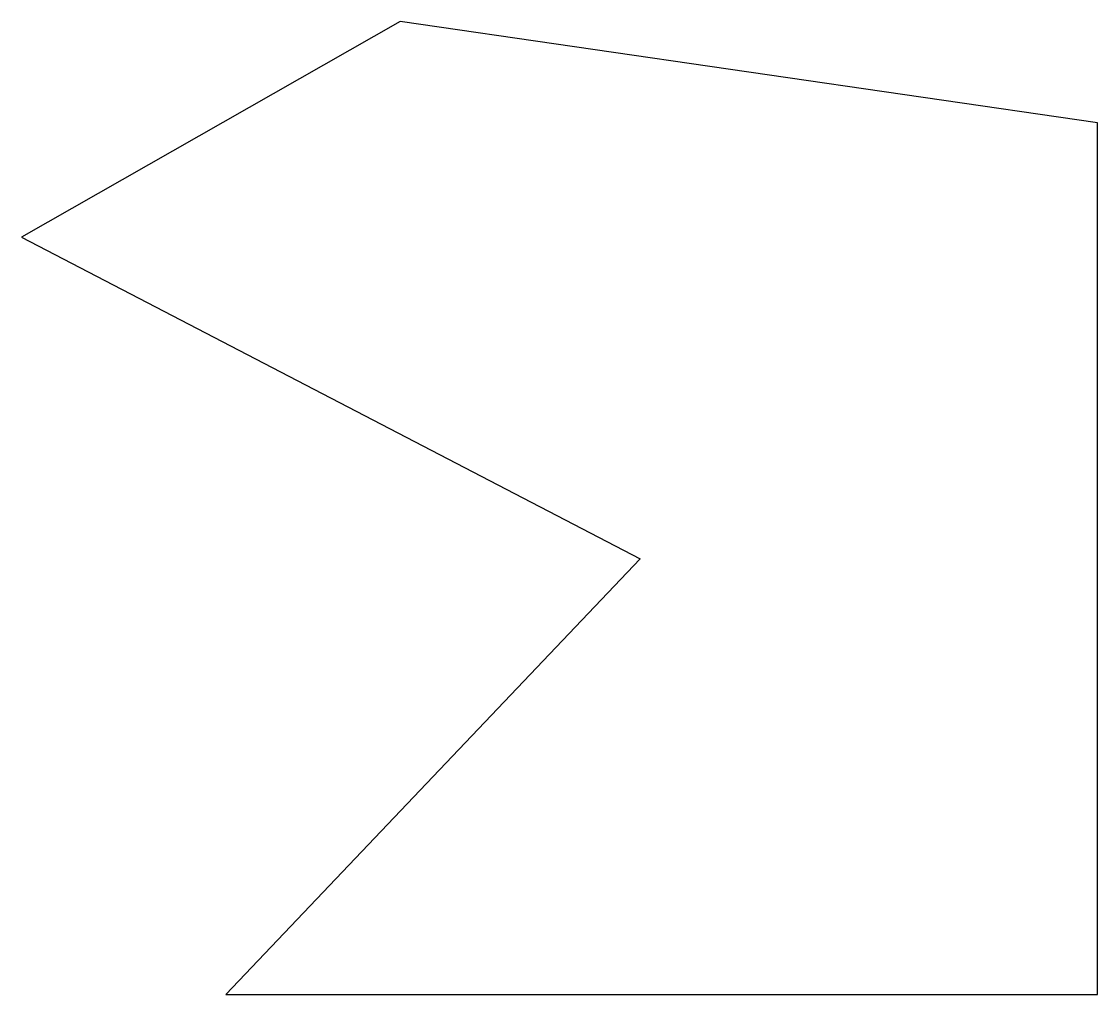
# Model space of a CAD drawing. Header units: millimetres. Extents: x -23 to 100, y 0 to 112.
import ezdxf

# ---------------------------------------------------------------- set-up
doc = ezdxf.new("R2010")
doc.units = ezdxf.units.MM

msp = doc.modelspace()

# ---------------------------------------------------------------- linework, layer by layer
at = {"color": 7, "linetype": 'Continuous'}
for p, q in [((20, 111.63), (-23.45, 86.89)), ((100, 100), (20, 111.63)), ((100, 0), (100, 100)), ((-23.45, 86.89), (47.54, 50)), ((47.54, 50), (0, 0)), ((0, 0), (100, 0))]:
    msp.add_line(p, q, dxfattribs=at)

doc.saveas('drawing.dxf')
